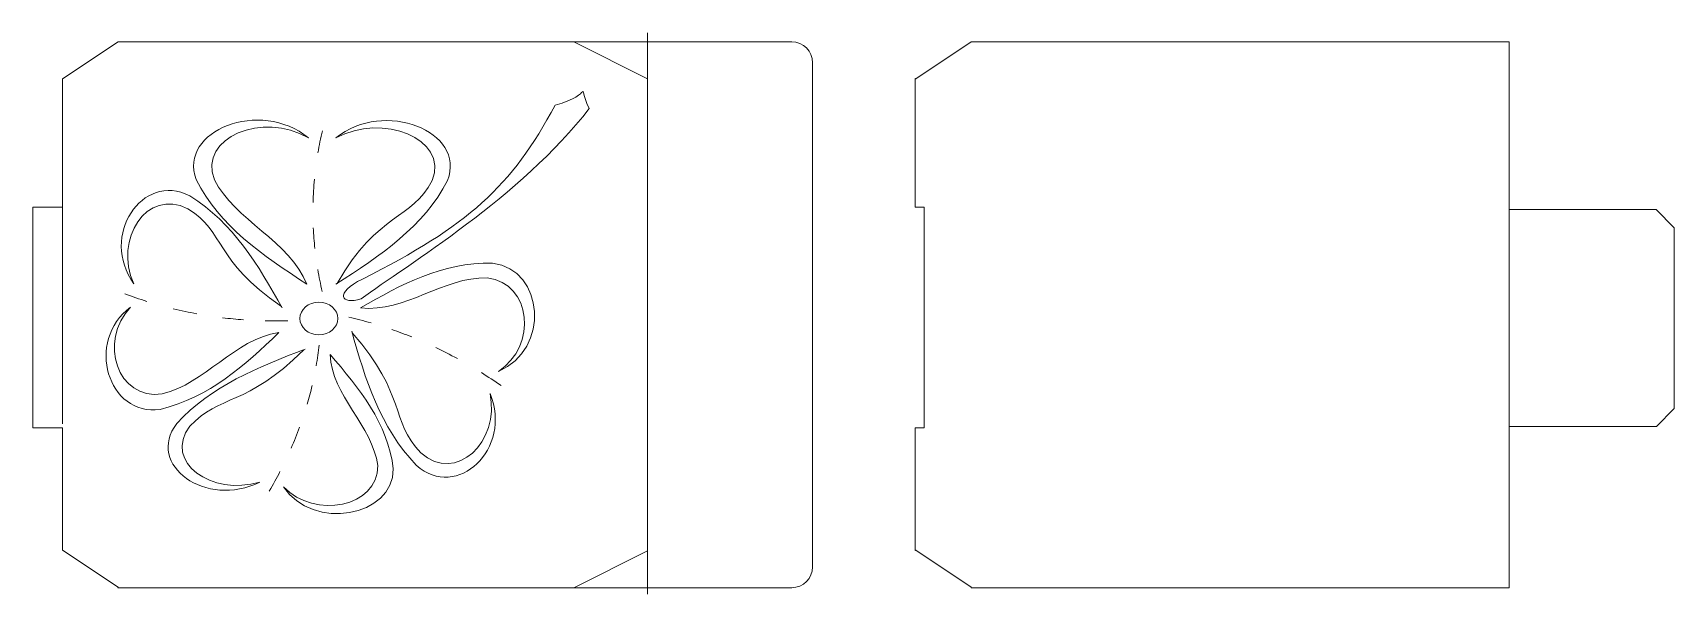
# Model space of a CAD drawing. Header units: millimetres. Extents: x -298 to 298, y -102 to 101.
import ezdxf
from ezdxf.lldxf.tags import DXFTag

# ---------------------------------------------------------------- set-up
doc = ezdxf.new("R2010")
doc.units = ezdxf.units.MM
doc.header["$MEASUREMENT"] = 0
doc.layers.add('Ebene 1', color=7, linetype='Continuous')
tags = doc.linetypes.add('New Line1', pattern=[0.3, 0.1, -0.2]).pattern_tags.tags
tags[6:7] = [DXFTag(74, 4), DXFTag(75, 0), DXFTag(340, '0'), DXFTag(46, 1.0), DXFTag(50, 0.0), DXFTag(44, 0.0), DXFTag(45, 0.0)]
tags[4:5] = [DXFTag(74, 4), DXFTag(75, 0), DXFTag(340, '0'), DXFTag(46, 1.0), DXFTag(50, 0.0), DXFTag(44, 0.0), DXFTag(45, 0.0)]
tags = doc.linetypes.add('New Line2', pattern=[0.3, 0.1, -0.2]).pattern_tags.tags
tags[6:7] = [DXFTag(74, 4), DXFTag(75, 0), DXFTag(340, '0'), DXFTag(46, 1.0), DXFTag(50, 0.0), DXFTag(44, 0.0), DXFTag(45, 0.0)]
tags[4:5] = [DXFTag(74, 4), DXFTag(75, 0), DXFTag(340, '0'), DXFTag(46, 1.0), DXFTag(50, 0.0), DXFTag(44, 0.0), DXFTag(45, 0.0)]
tags = doc.linetypes.add('New Line3', pattern=[0.3, 0.1, -0.2]).pattern_tags.tags
tags[6:7] = [DXFTag(74, 4), DXFTag(75, 0), DXFTag(340, '0'), DXFTag(46, 1.0), DXFTag(50, 0.0), DXFTag(44, 0.0), DXFTag(45, 0.0)]
tags[4:5] = [DXFTag(74, 4), DXFTag(75, 0), DXFTag(340, '0'), DXFTag(46, 1.0), DXFTag(50, 0.0), DXFTag(44, 0.0), DXFTag(45, 0.0)]
tags = doc.linetypes.add('New Line4', pattern=[0.3, 0.1, -0.2]).pattern_tags.tags
tags[6:7] = [DXFTag(74, 4), DXFTag(75, 0), DXFTag(340, '0'), DXFTag(46, 1.0), DXFTag(50, 0.0), DXFTag(44, 0.0), DXFTag(45, 0.0)]
tags[4:5] = [DXFTag(74, 4), DXFTag(75, 0), DXFTag(340, '0'), DXFTag(46, 1.0), DXFTag(50, 0.0), DXFTag(44, 0.0), DXFTag(45, 0.0)]
tags = doc.linetypes.add('New Line5', pattern=[0.3, 0.1, -0.2]).pattern_tags.tags
tags[6:7] = [DXFTag(74, 4), DXFTag(75, 0), DXFTag(340, '0'), DXFTag(46, 1.0), DXFTag(50, 0.0), DXFTag(44, 0.0), DXFTag(45, 0.0)]
tags[4:5] = [DXFTag(74, 4), DXFTag(75, 0), DXFTag(340, '0'), DXFTag(46, 1.0), DXFTag(50, 0.0), DXFTag(44, 0.0), DXFTag(45, 0.0)]

msp = doc.modelspace()

# ---------------------------------------------------------------- linework, layer by layer
at = {"layer": 'Ebene 1', "color": 1, "lineweight": 9}
msp.add_ellipse((-193.9819, -2.3203), major_axis=(6.8832, 0), ratio=0.86064621, dxfattribs=at)
at = {"layer": 'Ebene 1', "color": 1, "linetype": 'New Line1', "lineweight": 9}
msp.add_open_spline([(-74.7241, 101.3432), (-74.7241, 101.3432), (-74.7241, -102.3543), (-74.7241, -102.3543)], degree=3, dxfattribs=at)
at = {"layer": 'Ebene 1', "color": 5, "lineweight": 9}
for points, knots in [([(-266.8459, 98.0636), (-266.8459, 98.0636), (-22.4063, 98.0636), (-22.4063, 98.0636), (-22.4063, 98.0636), (-18.2452, 98.0636), (-14.849, 94.6673), (-14.849, 90.5063), (-14.849, 90.5063), (-14.849, 90.5063), (-14.849, -92.4378), (-14.849, -92.4378), (-14.849, -92.4378), (-14.849, -96.5989), (-18.2453, -99.9951), (-22.4063, -99.9951), (-22.4063, -99.9951), (-22.4063, -99.9951), (-266.9237, -99.9951), (-266.9237, -99.9951), (-266.9237, -99.9951), (-266.9237, -99.9951), (-266.8459, -99.8136), (-266.8459, -99.8136), (-266.8459, -99.8136), (-266.8459, -99.8136), (-286.9901, -86.423), (-286.9901, -86.423), (-286.9901, -86.423), (-286.9901, -86.423), (-287.029, -86.436), (-287.029, -86.436), (-287.029, -86.436), (-287.029, -86.436), (-287.029, -41.9347), (-287.029, -41.9347), (-287.029, -41.9347), (-287.029, -41.9347), (-297.7881, -41.9347), (-297.7881, -41.9347), (-297.7881, -41.9347), (-297.7881, -41.9347), (-297.7881, 38.0717), (-297.7881, 38.0717), (-297.7881, 38.0717), (-297.7881, 38.0717), (-287.003, 38.0717), (-287.003, 38.0717), (-287.003, 38.0717), (-287.003, 38.0717), (-287.003, 84.686), (-287.003, 84.686), (-287.003, 84.686), (-287.003, 84.686), (-266.8588, 98.0766), (-266.8588, 98.0766), (-266.8588, 98.0766), (-266.8588, 98.0766), (-266.8459, 98.0636), (-266.8459, 98.0636)], [0, 0, 0, 0, 0.0625, 0.0625, 0.0625, 0.0625, 0.125, 0.125, 0.125, 0.125, 0.1875, 0.1875, 0.1875, 0.1875, 0.25, 0.25, 0.25, 0.25, 0.3125, 0.3125, 0.3125, 0.3125, 0.375, 0.375, 0.375, 0.375, 0.4375, 0.4375, 0.4375, 0.4375, 0.5, 0.5, 0.5, 0.5, 0.5625, 0.5625, 0.5625, 0.5625, 0.625, 0.625, 0.625, 0.625, 0.6875, 0.6875, 0.6875, 0.6875, 0.75, 0.75, 0.75, 0.75, 0.8125, 0.8125, 0.8125, 0.8125, 0.875, 0.875, 0.875, 0.875, 1, 1, 1, 1]), ([(42.7189, 98.0636), (42.7189, 98.0636), (237.8999, 98.0636), (237.8999, 98.0636), (237.8999, 98.0636), (237.8999, 98.0636), (237.8999, 45.9143), (237.8999, 45.9143), (237.8999, 45.9143), (237.8999, 45.9143), (237.8999, 38.0718), (237.8999, 38.0718), (237.8999, 38.0718), (237.8999, 38.0718), (237.8999, 37.2681), (237.8999, 37.2681), (237.8999, 37.2681), (237.8999, 37.2681), (291.2937, 37.2681), (291.2937, 37.2681), (291.2937, 37.2681), (291.2937, 37.2681), (297.7751, 30.6181), (297.7751, 30.6181), (297.7751, 30.6181), (297.7751, 30.6181), (297.7751, -34.9996), (297.7751, -34.9996), (297.7751, -34.9996), (297.7751, -34.9996), (291.4104, -41.5328), (291.4104, -41.5328), (291.4104, -41.5328), (291.4104, -41.5328), (237.8999, -41.5328), (237.8999, -41.5328), (237.8999, -41.5328), (237.8999, -41.5328), (237.8999, -41.9347), (237.8999, -41.9347), (237.8999, -41.9347), (237.8999, -41.9347), (237.8999, -50.179), (237.8999, -50.179), (237.8999, -50.179), (237.8999, -50.179), (237.8999, -99.9951), (237.8999, -99.9951), (237.8999, -99.9951), (237.8999, -99.9951), (42.6412, -99.9951), (42.6412, -99.9951), (42.6412, -99.9951), (42.6412, -99.9951), (42.7189, -99.8136), (42.7189, -99.8136), (42.7189, -99.8136), (42.7189, -99.8136), (22.5747, -86.423), (22.5747, -86.423), (22.5747, -86.423), (22.5747, -86.423), (22.3414, -86.4878), (22.3414, -86.4878), (22.3414, -86.4878), (22.3414, -86.4878), (22.3414, -41.9347), (22.3414, -41.9347), (22.3414, -41.9347), (22.3414, -41.9347), (25.6339, -41.9347), (25.6339, -41.9347), (25.6339, -41.9347), (25.6339, -41.9347), (25.6339, 38.0718), (25.6339, 38.0718), (25.6339, 38.0718), (25.6339, 38.0718), (22.3414, 38.0718), (22.3414, 38.0718), (22.3414, 38.0718), (22.3414, 38.0718), (22.3414, 84.7508), (22.3414, 84.7508), (22.3414, 84.7508), (22.3414, 84.7508), (22.5747, 84.686), (22.5747, 84.686), (22.5747, 84.686), (22.5747, 84.686), (42.7189, 98.0636), (42.7189, 98.0636)], [0, 0, 0, 0, 0.04166667, 0.04166667, 0.04166667, 0.04166667, 0.08333333, 0.08333333, 0.08333333, 0.08333333, 0.125, 0.125, 0.125, 0.125, 0.16666667, 0.16666667, 0.16666667, 0.16666667, 0.20833333, 0.20833333, 0.20833333, 0.20833333, 0.25, 0.25, 0.25, 0.25, 0.29166667, 0.29166667, 0.29166667, 0.29166667, 0.33333333, 0.33333333, 0.33333333, 0.33333333, 0.375, 0.375, 0.375, 0.375, 0.41666667, 0.41666667, 0.41666667, 0.41666667, 0.45833333, 0.45833333, 0.45833333, 0.45833333, 0.5, 0.5, 0.5, 0.5, 0.54166667, 0.54166667, 0.54166667, 0.54166667, 0.58333333, 0.58333333, 0.58333333, 0.58333333, 0.625, 0.625, 0.625, 0.625, 0.66666667, 0.66666667, 0.66666667, 0.66666667, 0.70833333, 0.70833333, 0.70833333, 0.70833333, 0.75, 0.75, 0.75, 0.75, 0.79166667, 0.79166667, 0.79166667, 0.79166667, 0.83333333, 0.83333333, 0.83333333, 0.83333333, 0.875, 0.875, 0.875, 0.875, 0.91666667, 0.91666667, 0.91666667, 0.91666667, 1, 1, 1, 1])]:
    msp.add_open_spline(points, degree=3, knots=knots, dxfattribs=at)
at = {"layer": 'Ebene 1', "color": 1, "linetype": 'New Line5', "lineweight": 9}
msp.add_open_spline([(-74.7241, 98.0636), (-74.7241, 98.0636), (-74.7241, 84.686), (-74.7241, 84.686), (-74.7241, 84.686), (-74.7241, 84.686), (-101.4793, 98.0636), (-101.4793, 98.0636)], degree=3, knots=[0, 0, 0, 0, 0.33333333, 0.33333333, 0.33333333, 0.33333333, 1, 1, 1, 1], dxfattribs=at)
at = {"layer": 'Ebene 1', "color": 1, "lineweight": 9}
for points in [[(-74.7241, 98.0636), (-74.7241, 98.0636), (-74.7241, 84.686), (-74.7241, 84.686)], [(-192.7375, 65.8381), (-193.3597, 63.1289), (-193.8912, 60.4456), (-194.3319, 57.8012)], [(-195.5893, 48.2087), (-195.8615, 45.3569), (-196.03, 42.531), (-196.1078, 39.731)], [(-286.9901, 38.0718), (-286.9901, 38.0718), (-297.7751, 38.0718), (-297.7751, 38.0718)], [(-74.7241, 37.2681), (-74.7241, 37.2681), (-74.7241, -42.7384), (-74.7241, -42.7384)], [(-196.03, 30.5533), (-195.9133, 28.0515), (-195.7189, 25.5756), (-195.4596, 23.1126)], [(-194.4097, 15.4646), (-193.956, 12.7813), (-193.4245, 10.1369), (-192.8023, 7.5184)], [(-264.4088, 6.5851), (-261.7255, 5.6129), (-259.0681, 4.7185), (-256.4237, 3.9018)], [(-246.8313, 1.2444), (-243.9665, 0.5444), (-241.1147, -0.0648), (-238.2888, -0.5963)], [(-228.9556, -2.0481), (-226.4019, -2.3592), (-223.8612, -2.6055), (-221.3464, -2.7999)], [(-213.465, -3.1629), (-210.691, -3.2148), (-207.9428, -3.2018), (-205.2077, -3.111)], [(-175.0692, -3.9148), (-177.7395, -3.137), (-180.4099, -2.45), (-183.0802, -1.8278)], [(-160.3045, -9.0221), (-162.7026, -8.0499), (-165.1137, -7.1555), (-167.5118, -6.3129)], [(-194.9801, -19.4442), (-194.5394, -16.9294), (-194.1894, -14.4276), (-193.9042, -11.9387)], [(-143.7251, -16.8776), (-146.3436, -15.4517), (-148.975, -14.1036), (-151.5935, -12.8591)], [(-127.8975, -26.6775), (-130.2697, -25.0312), (-132.6548, -23.4627), (-135.027, -21.972)], [(-198.2337, -33.444), (-197.5596, -31.1496), (-196.9633, -28.8681), (-196.4319, -26.5867)], [(-286.9901, -41.9347), (-286.9901, -41.9347), (-297.7751, -41.9347), (-297.7751, -41.9347)], [(-204.054, -49.4013), (-202.9392, -46.8606), (-201.9151, -44.3199), (-200.9948, -41.7921)], [(-211.9743, -64.9177), (-210.6002, -62.5714), (-209.3169, -60.2252), (-208.1114, -57.8919)], [(-74.7241, -86.6045), (-74.7241, -86.6045), (-74.7241, -99.9951), (-74.7241, -99.9951)]]:
    msp.add_open_spline(points, degree=3, dxfattribs=at)
for points, knots in [([(-108.2718, 75.1324), (-124.0216, 45.6031), (-139.9788, 31.1755), (-178.2061, 12.0035), (-178.2061, 12.0035), (-188.3949, 6.8962), (-186.0616, 2.4369), (-178.595, 4.848), (-178.595, 4.848), (-162.1452, 17.0201), (-120.7031, 41.7013), (-95.9053, 73.862), (-95.9053, 73.862), (-100.9608, 84.5045), (-93.2739, 78.9564), (-108.2718, 75.1324)], [0, 0, 0, 0, 0.2, 0.2, 0.2, 0.2, 0.4, 0.4, 0.4, 0.4, 0.6, 0.6, 0.6, 0.6, 1, 1, 1, 1]), ([(-197.8059, 63.2326), (-215.189, 77.5954), (-245.1072, 65.9159), (-238.5091, 48.0661), (-238.5091, 48.0661), (-230.1351, 31.2922), (-214.3983, 20.6109), (-198.3633, 10.1499)], [0, 0, 0, 0, 0.33333333, 0.33333333, 0.33333333, 0.33333333, 1, 1, 1, 1]), ([(-187.8375, 63.1937), (-170.2859, 77.4398), (-140.5103, 65.5659), (-147.3028, 47.755), (-147.3028, 47.755), (-155.8583, 31.033), (-171.7247, 20.4553), (-187.8764, 10.098)], [0, 0, 0, 0, 0.33333333, 0.33333333, 0.33333333, 0.33333333, 1, 1, 1, 1]), ([(-197.8059, 63.2326), (-214.3853, 72.9029), (-237.6536, 63.5048), (-231.924, 48.0402), (-231.924, 48.0402), (-224.6648, 33.4959), (-204.378, 25.5886), (-198.3633, 10.1499)], [0, 0, 0, 0, 0.33333333, 0.33333333, 0.33333333, 0.33333333, 1, 1, 1, 1]), ([(-187.8375, 63.1937), (-170.8821, 72.3454), (-146.9658, 63.2067), (-152.8638, 47.768), (-152.8638, 47.768), (-160.2915, 33.2756), (-172.321, 36.5422), (-187.3578, 10.4351)], [0, 0, 0, 0, 0.33333333, 0.33333333, 0.33333333, 0.33333333, 1, 1, 1, 1]), ([(-261.1681, 10.3184), (-273.6124, 27.6108), (-258.1348, 50.9827), (-240.8424, 42.2458), (-240.8424, 42.2458), (-224.8593, 32.1996), (-215.9408, 16.9554), (-207.2947, 1.4907)], [0, 0, 0, 0, 0.33333333, 0.33333333, 0.33333333, 0.33333333, 1, 1, 1, 1]), ([(-261.1681, 10.3184), (-268.505, 26.2627), (-256.4885, 45.0976), (-241.5035, 37.5273), (-241.5035, 37.5273), (-227.6463, 28.8163), (-232.3518, 19.1201), (-207.5798, 1.9962)], [0, 0, 0, 0, 0.33333333, 0.33333333, 0.33333333, 0.33333333, 1, 1, 1, 1]), ([(-128.8438, -21.4923), (-110.0348, -13.598), (-112.1088, 15.4647), (-130.9827, 17.7461), (-130.9827, 17.7461), (-149.3769, 18.135), (-164.2064, 9.9943), (-178.9062, 1.5296)], [0, 0, 0, 0, 0.33333333, 0.33333333, 0.33333333, 0.33333333, 1, 1, 1, 1]), ([(-128.8438, -21.4923), (-114.7143, -12.2498), (-116.6199, 10.4869), (-132.9789, 12.4443), (-132.9789, 12.4443), (-148.9232, 12.7813), (-162.4822, -0.2074), (-178.9061, 1.5167)], [0, 0, 0, 0, 0.33333333, 0.33333333, 0.33333333, 0.33333333, 1, 1, 1, 1]), ([(-262.3348, 1.8407), (-278.9142, -10.5777), (-270.4884, -37.9681), (-251.6146, -35.2977), (-251.6146, -35.2977), (-233.6222, -30.9552), (-220.9835, -19.3275), (-208.5262, -7.4147)], [0, 0, 0, 0, 0.33333333, 0.33333333, 0.33333333, 0.33333333, 1, 1, 1, 1]), ([(-262.3348, 1.8407), (-274.0532, -10.6684), (-267.1959, -32.0182), (-250.8368, -29.7108), (-250.8368, -29.7108), (-235.2425, -25.9386), (-224.8853, -9.9814), (-208.5262, -7.4148)], [0, 0, 0, 0, 0.33333333, 0.33333333, 0.33333333, 0.33333333, 1, 1, 1, 1]), ([(-131.8771, -29.5033), (-123.6587, -49.6994), (-143.8418, -68.638), (-158.6453, -55.5845), (-158.6453, -55.5845), (-171.9063, -41.5847), (-177.1562, -24.3052), (-182.095, -6.8962)], [0, 0, 0, 0, 0.33333333, 0.33333333, 0.33333333, 0.33333333, 1, 1, 1, 1]), ([(-131.8771, -29.5033), (-128.3123, -47.042), (-144.127, -62.4288), (-156.9601, -51.1253), (-156.9601, -51.1253), (-168.4581, -38.9792), (-161.7434, -30.683), (-181.9394, -7.4666)], [0, 0, 0, 0, 0.33333333, 0.33333333, 0.33333333, 0.33333333, 1, 1, 1, 1]), ([(-215.3835, -61.6511), (-234.9314, -71.4769), (-256.9682, -55.3901), (-245.5868, -40.431), (-245.5868, -40.431), (-233.0258, -26.7682), (-216.0705, -19.9757), (-198.9337, -13.4554)], [0, 0, 0, 0, 0.33333333, 0.33333333, 0.33333333, 0.33333333, 1, 1, 1, 1]), ([(-215.3835, -61.6511), (-232.8444, -66.9399), (-250.6553, -54.3919), (-240.8036, -41.4291), (-240.8036, -41.4291), (-229.9148, -29.5811), (-220.5557, -34.7014), (-199.4911, -13.6628)], [0, 0, 0, 0, 0.33333333, 0.33333333, 0.33333333, 0.33333333, 1, 1, 1, 1]), ([(-206.7892, -63.4529), (-195.4727, -75.1842), (-172.4896, -70.7898), (-172.6452, -55.7141), (-172.6452, -55.7141), (-174.4211, -41.2087), (-189.4839, -30.4237), (-189.8987, -15.335)], [0, 0, 0, 0, 0.33333333, 0.33333333, 0.33333333, 0.33333333, 1, 1, 1, 1]), ([(-206.7892, -63.4529), (-196.2245, -79.5916), (-166.7989, -74.3028), (-166.9804, -56.9196), (-166.9804, -56.9196), (-169.0156, -40.1976), (-179.308, -27.7014), (-189.9116, -15.3479)], [0, 0, 0, 0, 0.33333333, 0.33333333, 0.33333333, 0.33333333, 1, 1, 1, 1])]:
    msp.add_open_spline(points, degree=3, knots=knots, dxfattribs=at)
at = {"layer": 'Ebene 1', "color": 1, "linetype": 'New Line2', "lineweight": 9}
msp.add_open_spline([(-286.9901, 38.0718), (-286.9901, 38.0718), (-286.9901, -40.4958), (-286.9901, -40.4958)], degree=3, dxfattribs=at)
at = {"layer": 'Ebene 1', "color": 1, "linetype": 'New Line3', "lineweight": 9}
msp.add_open_spline([(237.8999, 38.0718), (237.8999, 38.0718), (237.8999, -41.9347), (237.8999, -41.9347)], degree=3, dxfattribs=at)
at = {"layer": 'Ebene 1', "color": 1, "linetype": 'New Line4', "lineweight": 9}
msp.add_open_spline([(-74.7241, -99.9951), (-74.7241, -99.9951), (-74.7241, -86.6045), (-74.7241, -86.6045), (-74.7241, -86.6045), (-74.7241, -86.6045), (-101.4793, -99.9951), (-101.4793, -99.9951)], degree=3, knots=[0, 0, 0, 0, 0.33333333, 0.33333333, 0.33333333, 0.33333333, 1, 1, 1, 1], dxfattribs=at)

doc.saveas('drawing.dxf')
